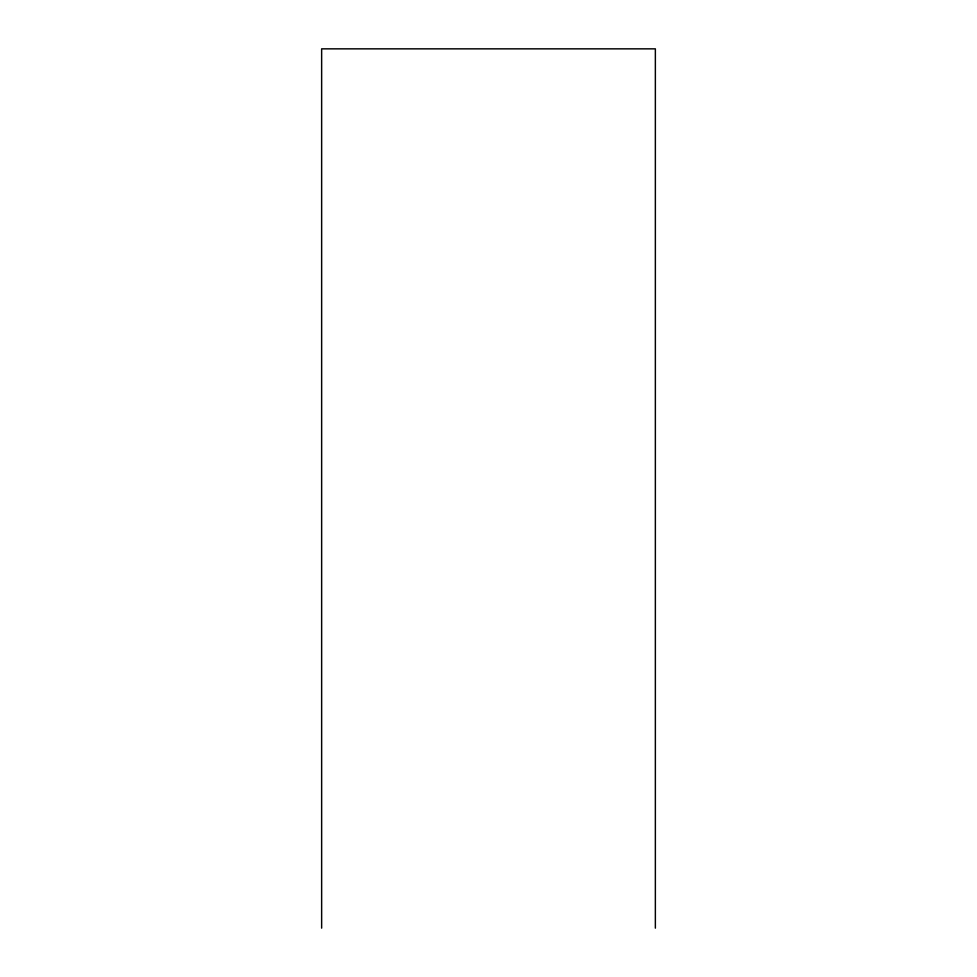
<?xml version="1.0" encoding="UTF-8"?>
<svg xmlns="http://www.w3.org/2000/svg" width="977" height="977" viewBox="0 0 977 977"><rect width="100%" height="100%" fill="white"/><g stroke="black" fill="none" stroke-linecap="round" stroke-linejoin="round"><path stroke-width="1.47" d="M655.359 928.15L655.359 48.85L321.641 48.85L321.641 928.15"/></g></svg>
